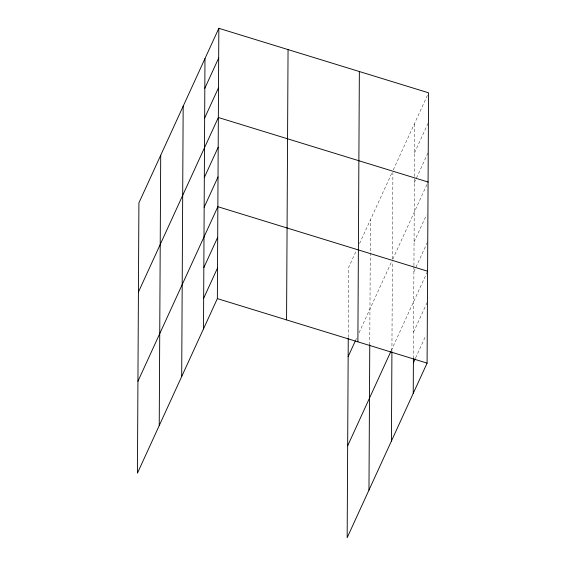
<?xml version="1.0" encoding="UTF-8"?>
<svg xmlns="http://www.w3.org/2000/svg" width="566" height="566" viewBox="0 0 566 566"><rect width="100%" height="100%" fill="white"/><g stroke="black" fill="none" stroke-linecap="round" stroke-linejoin="round"><path stroke-width="0.42" stroke-dasharray="2.83 2.12" d="M348.26 337.35L348.642 267.385L356.276 250.724M369.761 344.828L370.447 219.771M391.92 350.863L392.408 261.655M392.422 259.037L392.896 172.453M413.421 358.384L413.923 266.508M413.93 265.638L414.411 177.307M414.418 176.429L414.708 123.084M359.544 243.578L392.181 172.29M393.271 169.913L428.207 93.609M414.545 152.82L428.045 123.346M414.383 182.556L427.882 153.075M355.788 339.925L356.509 338.334M359.056 332.78L391.693 261.492M392.783 259.115L428.08 182.019M414.057 242.022L426.46 214.939M413.895 271.758L427.394 242.283M391.205 350.694L427.231 272.013M413.562 332.129L427.429 301.855M415.585 357.981L425.802 335.673"/><path stroke-width="0.85" d="M159.23 425.568L160.709 155.254M181.693 376.503L183.172 106.196M203.498 328.888L204.977 58.574M218.837 28.3L138.911 202.876L137.432 473.19L217.358 298.615L218.837 28.3L428.568 92.81L427.089 363.124L347.163 537.7L348.253 338.227M286.566 319.903L288.052 49.589M357.882 341.836L359.36 71.521M368.968 490.078L369.761 344.828M391.424 441.02L391.92 351.741M413.23 393.398L413.421 358.384M204.814 88.31L218.674 58.036M204.651 118.039L218.511 87.765M138.422 292.077L218.349 117.502L428.08 182.019M204.326 177.512L218.186 147.238M204.163 207.248L218.023 176.974M137.934 381.279L217.86 206.703L427.592 271.22M203.831 267.612L217.691 237.338M203.668 298.247L217.528 267.98M348.154 356.594L355.42 340.718M347.666 445.796L390.844 351.486M413.399 362.764L415.225 358.78M217.358 298.615L427.089 363.124"/></g></svg>
